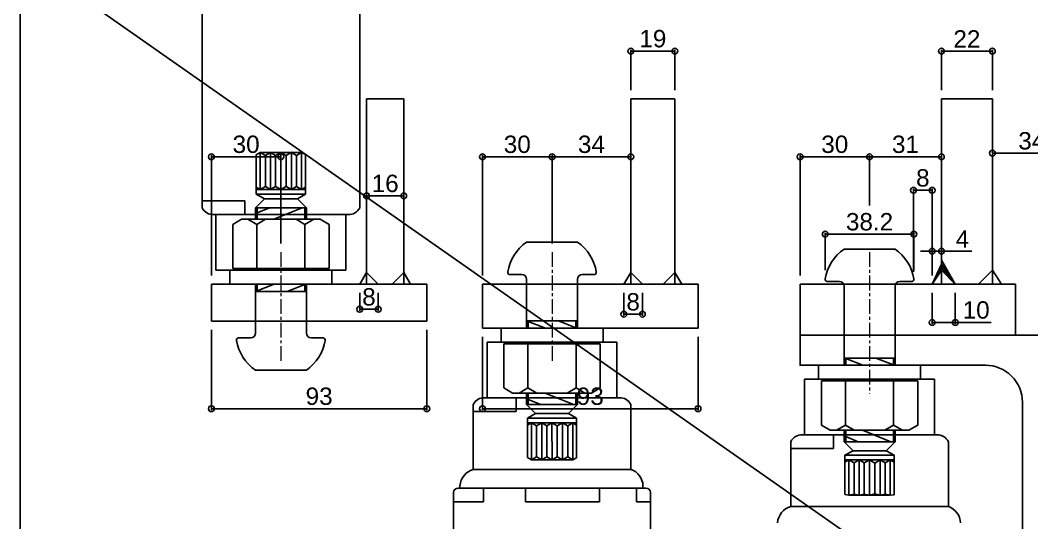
# Model space of a CAD drawing. Header units: millimetres. Extents: x -2880 to 3894, y -2977 to 4857.
# Drawn here: x 0 to 436.5, y 1968.2 to 2185.1 of the extents above; entities that cross this region are included whole.
import ezdxf

# ---------------------------------------------------------------- set-up
doc = ezdxf.new("R2010")
doc.units = ezdxf.units.MM
doc.header["$MEASUREMENT"] = 0
doc.linetypes.add('CENTER', pattern=[50.8, 31.75, -6.35, 6.35, -6.35])
for name, color, linetype in [('01', 7, 'Continuous'), ('_0-2_3', 7, 'Continuous'), ('_1-0_', 7, 'Continuous'), ('gauge', 1, 'Continuous'), ('KB', 7, 'Continuous')]:
    doc.layers.add(name, color=color, linetype=linetype)
doc.layers.add('中心線', color=4, linetype='CENTER', lineweight=13)
doc.styles.get("Standard").update_dxf_attribs({"font": 'arial.ttf'})
doc.dimstyles.new('コピー ～ 一般寸法', dxfattribs={"dimscale": 0.5, "dimtxt": 15, "dimasz": 5, "dimexe": 1.25, "dimexo": 7.5, "dimgap": 3, "dimtad": 1, "dimdec": 1, "dimdsep": 46, "dimtxsty": 'Standard', "dimblk": 'ORIGIN', "dimcen": 0, "dimclrd": 256, "dimclre": 256, "dimclrt": 256, "dimadec": 0, "dimazin": 0, "dimtfac": 1, "dimtdec": 1, "dimtmove": 0, "dimatfit": 3, "dimfxl": 0, "dimarcsym": 0})

# ---------------------------------------------------------------- blocks, each defined once
blk = doc.blocks.new('_Origin')
at = {"color": 0, "linetype": 'ByBlock', "lineweight": -2}
blk.add_line((0, 0), (-1, 0), dxfattribs=at)
blk.add_circle((0, 0), 0.5, dxfattribs=at)
blk = doc.blocks.new('*D495')
at = {"layer": 'Defpoints', "color": 0}
for p in [(149.47, 2151.18), (165.47, 2151.18), (165.47, 2109.3)]:
    blk.add_point(p, dxfattribs=at)
at = {"layer": 'KB', "lineweight": -2}
for p, q in [((149.47, 2147.43), (149.47, 2108.68)), ((165.47, 2147.43), (165.47, 2108.68)), ((151.97, 2109.3), (162.97, 2109.3))]:
    blk.add_line(p, q, dxfattribs=at)
at = {"layer": 'KB', "lineweight": -2, "xscale": 2.5, "yscale": 2.5, "zscale": 2.5, "rotation": 180}
blk.add_blockref('_Origin', (149.47, 2109.3), dxfattribs=at)
at = {"layer": 'KB', "lineweight": -2, "xscale": 2.5, "yscale": 2.5, "zscale": 2.5}
blk.add_blockref('_Origin', (165.47, 2109.3), dxfattribs=at)
at = {"layer": 'KB', "insert": (157.47, 2114.63), "char_height": 7.5, "attachment_point": 5}
blk.add_mtext('16', dxfattribs=at)
blk = doc.blocks.new('*D496')
at = {"layer": 'Defpoints', "color": 0}
for p in [(282.47, 2171.77), (263.47, 2151.18), (282.47, 2151.18)]:
    blk.add_point(p, dxfattribs=at)
at = {"layer": 'KB', "lineweight": -2}
for p, q in [((263.47, 2154.93), (263.47, 2172.39)), ((265.97, 2171.77), (279.97, 2171.77)), ((282.47, 2154.93), (282.47, 2172.39))]:
    blk.add_line(p, q, dxfattribs=at)
at = {"layer": 'KB', "lineweight": -2, "xscale": 2.5, "yscale": 2.5, "zscale": 2.5, "rotation": 180}
blk.add_blockref('_Origin', (263.47, 2171.77), dxfattribs=at)
at = {"layer": 'KB', "lineweight": -2, "xscale": 2.5, "yscale": 2.5, "zscale": 2.5}
blk.add_blockref('_Origin', (282.47, 2171.77), dxfattribs=at)
at = {"layer": 'KB', "insert": (272.97, 2177.1), "char_height": 7.5, "attachment_point": 5}
blk.add_mtext('19', dxfattribs=at)
blk = doc.blocks.new('*D497')
at = {"layer": 'Defpoints', "color": 0}
for p in [(419.47, 2171.77), (397.47, 2151.18), (419.47, 2151.18)]:
    blk.add_point(p, dxfattribs=at)
at = {"layer": 'KB', "lineweight": -2}
for p, q in [((397.47, 2154.93), (397.47, 2172.39)), ((399.97, 2171.77), (416.97, 2171.77)), ((419.47, 2154.93), (419.47, 2172.39))]:
    blk.add_line(p, q, dxfattribs=at)
at = {"layer": 'KB', "lineweight": -2, "xscale": 2.5, "yscale": 2.5, "zscale": 2.5, "rotation": 180}
blk.add_blockref('_Origin', (397.47, 2171.77), dxfattribs=at)
at = {"layer": 'KB', "lineweight": -2, "xscale": 2.5, "yscale": 2.5, "zscale": 2.5}
blk.add_blockref('_Origin', (419.47, 2171.77), dxfattribs=at)
at = {"layer": 'KB', "insert": (408.47, 2177.03), "char_height": 7.5, "attachment_point": 5}
blk.add_mtext('22', dxfattribs=at)
blk = doc.blocks.new('*D498')
at = {"layer": 'Defpoints', "color": 0}
for p in [(146.47, 2071.18), (154.47, 2071.18), (154.47, 2060.32)]:
    blk.add_point(p, dxfattribs=at)
at = {"layer": 'gauge', "lineweight": -2}
for p, q in [((146.47, 2067.43), (146.47, 2059.7)), ((154.47, 2067.43), (154.47, 2059.7)), ((148.97, 2060.32), (151.97, 2060.32))]:
    blk.add_line(p, q, dxfattribs=at)
at = {"layer": 'gauge', "lineweight": -2, "xscale": 2.5, "yscale": 2.5, "zscale": 2.5, "rotation": 180}
blk.add_blockref('_Origin', (146.47, 2060.32), dxfattribs=at)
at = {"layer": 'gauge', "lineweight": -2, "xscale": 2.5, "yscale": 2.5, "zscale": 2.5}
blk.add_blockref('_Origin', (154.47, 2060.32), dxfattribs=at)
at = {"layer": 'gauge', "insert": (150.47, 2065.65), "char_height": 7.5, "attachment_point": 5}
blk.add_mtext('8', dxfattribs=at)
blk = doc.blocks.new('*D499')
at = {"layer": 'Defpoints', "color": 0}
for p in [(260.47, 2071.18), (268.47, 2071.18), (268.47, 2058.19)]:
    blk.add_point(p, dxfattribs=at)
at = {"layer": 'gauge', "lineweight": -2}
for p, q in [((260.47, 2067.43), (260.47, 2057.57)), ((268.47, 2067.43), (268.47, 2057.57)), ((262.97, 2058.19), (265.97, 2058.19))]:
    blk.add_line(p, q, dxfattribs=at)
at = {"layer": 'gauge', "lineweight": -2, "xscale": 2.5, "yscale": 2.5, "zscale": 2.5, "rotation": 180}
blk.add_blockref('_Origin', (260.47, 2058.19), dxfattribs=at)
at = {"layer": 'gauge', "lineweight": -2, "xscale": 2.5, "yscale": 2.5, "zscale": 2.5}
blk.add_blockref('_Origin', (268.47, 2058.19), dxfattribs=at)
at = {"layer": 'gauge', "insert": (264.47, 2063.52), "char_height": 7.5, "attachment_point": 5}
blk.add_mtext('8', dxfattribs=at)
blk = doc.blocks.new('*D500')
at = {"layer": 'Defpoints', "color": 0}
for p in [(393.47, 2071.18), (403.47, 2071.18), (403.47, 2054.66)]:
    blk.add_point(p, dxfattribs=at)
at = {"layer": 'gauge', "lineweight": -2}
for p, q in [((393.47, 2067.43), (393.47, 2054.04)), ((403.47, 2067.43), (403.47, 2054.04)), ((395.97, 2054.66), (400.97, 2054.66)), ((403.47, 2054.66), (418.96, 2054.66))]:
    blk.add_line(p, q, dxfattribs=at)
at = {"layer": 'gauge', "lineweight": -2, "xscale": 2.5, "yscale": 2.5, "zscale": 2.5, "rotation": 180}
blk.add_blockref('_Origin', (393.47, 2054.66), dxfattribs=at)
at = {"layer": 'gauge', "lineweight": -2, "xscale": 2.5, "yscale": 2.5, "zscale": 2.5}
blk.add_blockref('_Origin', (403.47, 2054.66), dxfattribs=at)
at = {"layer": 'gauge', "insert": (412.47, 2059.99), "char_height": 7.5, "attachment_point": 5}
blk.add_mtext('10', dxfattribs=at)
blk = doc.blocks.new('*D501')
at = {"layer": 'Defpoints', "color": 0}
for p in [(82.47, 2055.18), (175.47, 2055.18), (175.47, 2017.43)]:
    blk.add_point(p, dxfattribs=at)
at = {"layer": 'gauge', "lineweight": -2}
for p, q in [((82.47, 2051.43), (82.47, 2016.8)), ((175.47, 2051.43), (175.47, 2016.8)), ((84.97, 2017.43), (172.97, 2017.43))]:
    blk.add_line(p, q, dxfattribs=at)
at = {"layer": 'gauge', "lineweight": -2, "xscale": 2.5, "yscale": 2.5, "zscale": 2.5, "rotation": 180}
blk.add_blockref('_Origin', (82.47, 2017.43), dxfattribs=at)
at = {"layer": 'gauge', "lineweight": -2, "xscale": 2.5, "yscale": 2.5, "zscale": 2.5}
blk.add_blockref('_Origin', (175.47, 2017.43), dxfattribs=at)
at = {"layer": 'gauge', "insert": (128.97, 2022.76), "char_height": 7.5, "attachment_point": 5}
blk.add_mtext('93', dxfattribs=at)
blk = doc.blocks.new('*D460')
at = {"layer": 'Defpoints', "color": 0}
for p in [(112.47, 2126.18), (112.47, 2085.02), (82.47, 2071.18)]:
    blk.add_point(p, dxfattribs=at)
at = {"layer": 'gauge', "lineweight": -2}
for p, q in [((82.47, 2074.93), (82.47, 2126.81)), ((84.97, 2126.18), (109.97, 2126.18)), ((112.47, 2088.77), (112.47, 2126.81))]:
    blk.add_line(p, q, dxfattribs=at)
at = {"layer": 'gauge', "lineweight": -2, "xscale": 2.5, "yscale": 2.5, "zscale": 2.5, "rotation": 180}
blk.add_blockref('_Origin', (82.47, 2126.18), dxfattribs=at)
at = {"layer": 'gauge', "lineweight": -2, "xscale": 2.5, "yscale": 2.5, "zscale": 2.5}
blk.add_blockref('_Origin', (112.47, 2126.18), dxfattribs=at)
at = {"layer": 'gauge', "insert": (97.47, 2131.51), "char_height": 7.5, "attachment_point": 5}
blk.add_mtext('30', dxfattribs=at)
blk = doc.blocks.new('*D140')
at = {"layer": 'Defpoints', "color": 0}
for p in [(199.47, 2052.18), (292.47, 2052.18), (292.47, 2017.43)]:
    blk.add_point(p, dxfattribs=at)
at = {"layer": 'gauge', "lineweight": -2}
for p, q in [((199.47, 2048.43), (199.47, 2016.8)), ((292.47, 2048.43), (292.47, 2016.8)), ((201.97, 2017.43), (289.97, 2017.43))]:
    blk.add_line(p, q, dxfattribs=at)
at = {"layer": 'gauge', "lineweight": -2, "xscale": 2.5, "yscale": 2.5, "zscale": 2.5, "rotation": 180}
blk.add_blockref('_Origin', (199.47, 2017.43), dxfattribs=at)
at = {"layer": 'gauge', "lineweight": -2, "xscale": 2.5, "yscale": 2.5, "zscale": 2.5}
blk.add_blockref('_Origin', (292.47, 2017.43), dxfattribs=at)
at = {"layer": 'gauge', "insert": (245.97, 2022.76), "char_height": 7.5, "attachment_point": 5}
blk.add_mtext('93', dxfattribs=at)
blk = doc.blocks.new('*D141')
at = {"layer": 'Defpoints', "color": 0}
for p in [(229.47, 2126.18), (229.47, 2108.06), (199.47, 2071.18)]:
    blk.add_point(p, dxfattribs=at)
at = {"layer": 'gauge', "lineweight": -2}
for p, q in [((199.47, 2074.93), (199.47, 2126.81)), ((201.97, 2126.18), (226.97, 2126.18)), ((229.47, 2111.81), (229.47, 2126.81))]:
    blk.add_line(p, q, dxfattribs=at)
at = {"layer": 'gauge', "lineweight": -2, "xscale": 2.5, "yscale": 2.5, "zscale": 2.5, "rotation": 180}
blk.add_blockref('_Origin', (199.47, 2126.18), dxfattribs=at)
at = {"layer": 'gauge', "lineweight": -2, "xscale": 2.5, "yscale": 2.5, "zscale": 2.5}
blk.add_blockref('_Origin', (229.47, 2126.18), dxfattribs=at)
at = {"layer": 'gauge', "insert": (214.47, 2131.51), "char_height": 7.5, "attachment_point": 5}
blk.add_mtext('30', dxfattribs=at)
blk = doc.blocks.new('*D142')
at = {"layer": 'Defpoints', "color": 0}
for p in [(366.47, 2126.18), (366.47, 2101.37), (336.47, 2071.18)]:
    blk.add_point(p, dxfattribs=at)
at = {"layer": 'gauge', "lineweight": -2}
for p, q in [((336.47, 2074.93), (336.47, 2126.81)), ((338.97, 2126.18), (363.97, 2126.18)), ((366.47, 2105.12), (366.47, 2126.81))]:
    blk.add_line(p, q, dxfattribs=at)
at = {"layer": 'gauge', "lineweight": -2, "xscale": 2.5, "yscale": 2.5, "zscale": 2.5, "rotation": 180}
blk.add_blockref('_Origin', (336.47, 2126.18), dxfattribs=at)
at = {"layer": 'gauge', "lineweight": -2, "xscale": 2.5, "yscale": 2.5, "zscale": 2.5}
blk.add_blockref('_Origin', (366.47, 2126.18), dxfattribs=at)
at = {"layer": 'gauge', "insert": (351.47, 2131.51), "char_height": 7.5, "attachment_point": 5}
blk.add_mtext('30', dxfattribs=at)
blk = doc.blocks.new('*D474')
at = {"layer": 'Defpoints', "color": 0}
for p in [(393.47, 2111.68), (385.46, 2072.82), (393.47, 2071.18)]:
    blk.add_point(p, dxfattribs=at)
at = {"layer": 'gauge', "lineweight": -2}
for p, q in [((385.46, 2076.57), (385.46, 2112.3)), ((387.96, 2111.68), (390.97, 2111.68)), ((393.47, 2074.93), (393.47, 2112.3))]:
    blk.add_line(p, q, dxfattribs=at)
at = {"layer": 'gauge', "lineweight": -2, "xscale": 2.5, "yscale": 2.5, "zscale": 2.5, "rotation": 180}
blk.add_blockref('_Origin', (385.46, 2111.68), dxfattribs=at)
at = {"layer": 'gauge', "lineweight": -2, "xscale": 2.5, "yscale": 2.5, "zscale": 2.5}
blk.add_blockref('_Origin', (393.47, 2111.68), dxfattribs=at)
at = {"layer": 'gauge', "insert": (389.46, 2117), "char_height": 7.5, "attachment_point": 5}
blk.add_mtext('8', dxfattribs=at)
blk = doc.blocks.new('*D409')
at = {"layer": 'Defpoints', "color": 0}
for p in [(397.47, 2085.45), (393.47, 2071.18), (397.47, 2071.18)]:
    blk.add_point(p, dxfattribs=at)
at = {"layer": 'gauge', "lineweight": -2}
for p, q in [((390.97, 2085.45), (388.47, 2085.45)), ((393.47, 2074.93), (393.47, 2086.07)), ((393.47, 2085.45), (397.47, 2085.45)), ((397.47, 2074.93), (397.47, 2086.07)), ((399.97, 2085.45), (410.65, 2085.45))]:
    blk.add_line(p, q, dxfattribs=at)
at = {"layer": 'gauge', "lineweight": -2, "xscale": 2.5, "yscale": 2.5, "zscale": 2.5}
blk.add_blockref('_Origin', (393.47, 2085.45), dxfattribs=at)
at = {"layer": 'gauge', "lineweight": -2, "xscale": 2.5, "yscale": 2.5, "zscale": 2.5, "rotation": 180}
blk.add_blockref('_Origin', (397.47, 2085.45), dxfattribs=at)
at = {"layer": 'gauge', "insert": (406.56, 2090.7), "char_height": 7.5, "attachment_point": 5}
blk.add_mtext('4', dxfattribs=at)
blk = doc.blocks.new('*D427')
at = {"layer": 'Defpoints', "color": 0}
for p in [(397.47, 2151.18), (397.47, 2126.18), (366.47, 2115.97)]:
    blk.add_point(p, dxfattribs=at)
at = {"layer": 'gauge', "lineweight": -2}
for p, q in [((397.47, 2147.43), (397.47, 2125.56)), ((366.47, 2119.72), (366.47, 2126.81)), ((368.97, 2126.18), (394.97, 2126.18))]:
    blk.add_line(p, q, dxfattribs=at)
at = {"layer": 'gauge', "lineweight": -2, "xscale": 2.5, "yscale": 2.5, "zscale": 2.5, "rotation": 180}
blk.add_blockref('_Origin', (366.47, 2126.18), dxfattribs=at)
at = {"layer": 'gauge', "lineweight": -2, "xscale": 2.5, "yscale": 2.5, "zscale": 2.5}
blk.add_blockref('_Origin', (397.47, 2126.18), dxfattribs=at)
at = {"layer": 'gauge', "insert": (381.97, 2131.51), "char_height": 7.5, "attachment_point": 5}
blk.add_mtext('31', dxfattribs=at)
blk = doc.blocks.new('*D428')
at = {"layer": 'Defpoints', "color": 0}
for p in [(263.47, 2151.18), (263.47, 2126.18), (229.47, 2085.02)]:
    blk.add_point(p, dxfattribs=at)
at = {"layer": 'gauge', "lineweight": -2}
for p, q in [((263.47, 2147.43), (263.47, 2125.56)), ((229.47, 2088.77), (229.47, 2126.81)), ((231.97, 2126.18), (260.97, 2126.18))]:
    blk.add_line(p, q, dxfattribs=at)
at = {"layer": 'gauge', "lineweight": -2, "xscale": 2.5, "yscale": 2.5, "zscale": 2.5, "rotation": 180}
blk.add_blockref('_Origin', (229.47, 2126.18), dxfattribs=at)
at = {"layer": 'gauge', "lineweight": -2, "xscale": 2.5, "yscale": 2.5, "zscale": 2.5}
blk.add_blockref('_Origin', (263.47, 2126.18), dxfattribs=at)
at = {"layer": 'gauge', "insert": (246.47, 2131.51), "char_height": 7.5, "attachment_point": 5}
blk.add_mtext('34', dxfattribs=at)
blk = doc.blocks.new('*D128')
at = {"layer": 'Defpoints', "color": 0}
for p in [(385.58, 2092.74), (347.36, 2073.46), (385.58, 2073.3)]:
    blk.add_point(p, dxfattribs=at)
at = {"layer": 'gauge', "lineweight": -2}
for p, q in [((347.36, 2077.21), (347.36, 2093.37)), ((349.86, 2092.74), (383.08, 2092.74)), ((385.58, 2077.05), (385.58, 2093.37))]:
    blk.add_line(p, q, dxfattribs=at)
at = {"layer": 'gauge', "lineweight": -2, "xscale": 2.5, "yscale": 2.5, "zscale": 2.5, "rotation": 180}
blk.add_blockref('_Origin', (347.36, 2092.74), dxfattribs=at)
at = {"layer": 'gauge', "lineweight": -2, "xscale": 2.5, "yscale": 2.5, "zscale": 2.5}
blk.add_blockref('_Origin', (385.58, 2092.74), dxfattribs=at)
at = {"layer": 'gauge', "insert": (366.47, 2098.07), "char_height": 7.5, "attachment_point": 5}
blk.add_mtext('38.2', dxfattribs=at)
blk = doc.blocks.new('*D381')
at = {"layer": 'Defpoints', "color": 0}
for p in [(453.47, 2127.68), (419.47, 2120.25), (453.47, 2120.25)]:
    blk.add_point(p, dxfattribs=at)
at = {"layer": 'gauge', "lineweight": -2}
for p, q in [((419.47, 2124), (419.47, 2128.31)), ((421.97, 2127.68), (450.97, 2127.68)), ((453.47, 2124), (453.47, 2128.31))]:
    blk.add_line(p, q, dxfattribs=at)
at = {"layer": 'gauge', "lineweight": -2, "xscale": 2.5, "yscale": 2.5, "zscale": 2.5, "rotation": 180}
blk.add_blockref('_Origin', (419.47, 2127.68), dxfattribs=at)
at = {"layer": 'gauge', "lineweight": -2, "xscale": 2.5, "yscale": 2.5, "zscale": 2.5}
blk.add_blockref('_Origin', (453.47, 2127.68), dxfattribs=at)
at = {"layer": 'gauge', "insert": (436.47, 2133.01), "char_height": 7.5, "attachment_point": 5}
blk.add_mtext('34', dxfattribs=at)

msp = doc.modelspace()

# ---------------------------------------------------------------- linework, layer by layer
msp.add_lwpolyline([(416.467, 1662.181, 0.4142136), (432.467, 1678.181), (432.467, 2020.181, 0.4142136), (416.467, 2036.181), (336.467, 2036.181), (336.467, 2049.181), (536.467, 2049.181), (536.467, 2036.181), (456.467, 2036.181, 0.4142136), (440.467, 2020.181), (440.467, 1678.181, 0.4142136), (456.467, 1662.181), (536.467, 1662.181), (536.467, 1649.181), (336.467, 1649.181), (336.467, 1662.181)], format="xyb", close=True)
at = {"layer": '01', "color": 6, "linetype": 'Continuous'}
for p, q in [((103.581, 2128.059), (101.816, 2127.04)), ((101.816, 2127.04), (101.816, 2109.957)), ((103.581, 2128.059), (121.431, 2128.059)), ((103.581, 2112.059), (103.581, 2128.059)), ((103.581, 2128.059), (105.792, 2126.782)), ((105.792, 2126.782), (108.004, 2128.059)), ((105.792, 2113.336), (105.792, 2126.782)), ((108.004, 2112.059), (108.004, 2128.059)), ((108.004, 2128.059), (110.216, 2126.782)), ((110.216, 2126.782), (112.428, 2128.059)), ((110.216, 2126.782), (110.216, 2113.336)), ((112.467, 2128.059), (112.428, 2112.059)), ((112.467, 2128.059), (114.718, 2126.759)), ((114.718, 2126.759), (117.007, 2128.081)), ((114.718, 2126.759), (114.718, 2113.381)), ((117.007, 2112.059), (117.007, 2128.059)), ((117.007, 2128.059), (119.219, 2126.782)), ((119.219, 2126.782), (121.431, 2128.059)), ((119.219, 2113.336), (119.219, 2126.782)), ((121.431, 2112.059), (121.431, 2128.059)), ((121.431, 2128.059), (123.021, 2127.141)), ((123.021, 2127.141), (123.021, 2109.957)), ((103.581, 2112.059), (101.816, 2113.078)), ((105.792, 2113.336), (103.581, 2112.059)), ((108.004, 2112.059), (105.792, 2113.336)), ((110.216, 2113.336), (108.004, 2112.059)), ((112.428, 2112.059), (110.216, 2113.336)), ((112.428, 2112.059), (114.718, 2113.381)), ((114.718, 2113.381), (117.007, 2112.059)), ((117.007, 2112.059), (119.219, 2113.336)), ((119.219, 2113.336), (121.431, 2112.059)), ((121.431, 2112.059), (123.039, 2112.987)), ((101.816, 2112.059), (123.04, 2112.059)), ((101.816, 2109.957), (123.021, 2109.957)), ((105.344, 2108.059), (101.816, 2109.957)), ((119.59, 2108.059), (123.021, 2109.957)), ((105.344, 2108.059), (119.59, 2108.059)), ((222.344, 2015.304), (218.816, 2013.405)), ((218.816, 1996.323), (218.816, 2013.405)), ((218.816, 2013.405), (240.021, 2013.405)), ((222.344, 2015.304), (236.59, 2015.304)), ((236.59, 2015.304), (240.021, 2013.405)), ((240.021, 1996.222), (240.021, 2013.405)), ((218.816, 2011.304), (240.04, 2011.304)), ((220.581, 2011.304), (218.816, 2010.285)), ((222.792, 2010.027), (220.581, 2011.304)), ((220.581, 2011.304), (220.581, 1995.304)), ((225.004, 2011.304), (222.792, 2010.027)), ((222.792, 2010.027), (222.792, 1996.581)), ((227.216, 2010.027), (225.004, 2011.304)), ((225.004, 2011.304), (225.004, 1995.304)), ((229.428, 2011.304), (227.216, 2010.027)), ((227.216, 1996.581), (227.216, 2010.027)), ((229.428, 2011.304), (231.718, 2009.982)), ((229.467, 1995.304), (229.428, 2011.304)), ((231.718, 2009.982), (234.007, 2011.304)), ((231.718, 1996.603), (231.718, 2009.982)), ((234.007, 2011.304), (236.219, 2010.027)), ((234.007, 2011.304), (234.007, 1995.304)), ((236.219, 2010.027), (238.431, 2011.304)), ((236.219, 2010.027), (236.219, 1996.581)), ((238.431, 2011.304), (240.039, 2010.375)), ((238.431, 2011.304), (238.431, 1995.304)), ((359.344, 1999.304), (355.816, 1997.405)), ((359.344, 1999.304), (373.59, 1999.304)), ((373.59, 1999.304), (377.021, 1997.405)), ((220.581, 1995.304), (218.816, 1996.323)), ((220.581, 1995.304), (222.792, 1996.581)), ((220.581, 1995.304), (238.431, 1995.304)), ((222.792, 1996.581), (225.004, 1995.304)), ((225.004, 1995.304), (227.216, 1996.581)), ((227.216, 1996.581), (229.428, 1995.304)), ((229.467, 1995.304), (231.718, 1996.603)), ((231.718, 1996.603), (234.007, 1995.281)), ((234.007, 1995.304), (236.219, 1996.581)), ((236.219, 1996.581), (238.431, 1995.304)), ((238.431, 1995.304), (240.021, 1996.222)), ((355.816, 1980.323), (355.816, 1997.405)), ((355.816, 1997.405), (377.021, 1997.405)), ((355.816, 1995.304), (377.04, 1995.304)), ((357.581, 1995.304), (355.816, 1994.285)), ((359.792, 1994.027), (357.581, 1995.304)), ((357.581, 1995.304), (357.581, 1980.139)), ((362.004, 1995.304), (359.792, 1994.027)), ((364.216, 1994.027), (362.004, 1995.304)), ((362.004, 1995.304), (362.004, 1980.139)), ((366.428, 1995.304), (364.216, 1994.027)), ((366.428, 1995.304), (368.718, 1993.982)), ((366.467, 1980.139), (366.428, 1995.304)), ((368.718, 1993.982), (371.007, 1995.304)), ((371.007, 1995.304), (373.219, 1994.027)), ((371.007, 1995.304), (371.007, 1980.139)), ((373.219, 1994.027), (375.431, 1995.304)), ((375.431, 1995.304), (377.039, 1994.375)), ((375.431, 1995.304), (375.431, 1980.139)), ((377.021, 1980.222), (377.021, 1997.405)), ((359.792, 1994.027), (359.792, 1980.581)), ((364.216, 1980.581), (364.216, 1994.027)), ((368.718, 1980.603), (368.718, 1993.982)), ((373.219, 1994.027), (373.219, 1980.581)), ((357.581, 1980.139), (355.816, 1980.323)), ((357.581, 1980.139), (359.792, 1980.581)), ((357.581, 1980.139), (375.431, 1980.139)), ((359.792, 1980.581), (362.004, 1980.139)), ((362.004, 1980.139), (364.216, 1980.581)), ((364.216, 1980.581), (366.428, 1980.139)), ((366.467, 1980.139), (368.718, 1980.603)), ((368.718, 1980.603), (371.007, 1980.116)), ((371.007, 1980.139), (373.219, 1980.581)), ((373.219, 1980.581), (375.431, 1980.139)), ((375.431, 1980.139), (377.021, 1980.222))]:
    msp.add_line(p, q, dxfattribs=at)
at = {"layer": '_0-2_3', "color": 6, "linetype": 'Continuous'}
for p, q in [((101.467, 2104.181), (105.344, 2108.059)), ((101.467, 2104.181), (123.467, 2104.181)), ((101.467, 2099.181), (101.467, 2104.181)), ((107.59, 2104.181), (102.167, 2101.965)), ((102.167, 2099.181), (102.167, 2104.181)), ((105.344, 2108.059), (119.59, 2108.059)), ((121.713, 2104.181), (109.481, 2099.181)), ((123.467, 2104.181), (119.59, 2108.059)), ((122.766, 2099.181), (122.766, 2104.181)), ((123.467, 2099.181), (123.467, 2104.181)), ((95.467, 2099.181), (91.667, 2096.987)), ((91.667, 2077.881), (91.667, 2096.987)), ((95.467, 2099.181), (129.467, 2099.181)), ((98.267, 2099.181), (102.067, 2096.987)), ((105.867, 2099.181), (102.067, 2096.987)), ((102.067, 2096.987), (102.067, 2077.881)), ((119.067, 2099.181), (122.867, 2096.987)), ((126.667, 2099.181), (122.867, 2096.987)), ((122.867, 2096.987), (122.867, 2077.881)), ((129.467, 2099.181), (133.267, 2096.987)), ((133.267, 2077.881), (133.267, 2096.987)), ((218.467, 2089.304), (240.467, 2089.304)), ((355.467, 2086.304), (377.467, 2086.304)), ((91.667, 2077.881), (133.267, 2077.881)), ((95.967, 2077.181), (95.967, 2077.881)), ((128.967, 2077.181), (128.967, 2077.881)), ((90.467, 2077.181), (134.467, 2077.181)), ((90.467, 2077.181), (90.467, 2071.181)), ((95.967, 2077.181), (128.967, 2077.181)), ((134.467, 2077.181), (134.467, 2071.181)), ((216.467, 2075.304), (211.352, 2075.304)), ((218.467, 2073.304), (218.467, 2052.181)), ((240.467, 2073.304), (240.467, 2052.181)), ((242.467, 2075.304), (247.582, 2075.304)), ((90.467, 2071.181), (134.467, 2071.181)), ((101.467, 2050.059), (101.467, 2071.181)), ((102.167, 2068.059), (102.167, 2071.181)), ((109.6, 2071.181), (102.167, 2068.319)), ((122.766, 2070.975), (115.194, 2068.059)), ((122.766, 2068.059), (122.766, 2071.181)), ((123.467, 2050.059), (123.467, 2071.181)), ((353.467, 2072.304), (348.352, 2072.304)), ((355.467, 2070.304), (355.467, 2036.181)), ((377.467, 2070.304), (377.467, 2036.181)), ((379.467, 2072.304), (384.582, 2072.304)), ((101.467, 2068.059), (123.467, 2068.059)), ((207.467, 2052.181), (251.467, 2052.181)), ((207.467, 2046.182), (207.467, 2052.181)), ((218.467, 2055.304), (240.467, 2055.304)), ((219.167, 2055.304), (219.167, 2052.181)), ((226.6, 2052.181), (219.167, 2055.044)), ((239.766, 2052.388), (232.194, 2055.304)), ((239.766, 2055.304), (239.766, 2052.181)), ((251.467, 2046.182), (251.467, 2052.181)), ((99.467, 2048.059), (94.352, 2048.059)), ((125.467, 2048.059), (130.582, 2048.059)), ((207.467, 2046.182), (251.467, 2046.182)), ((208.667, 2045.481), (250.267, 2045.481)), ((208.667, 2045.481), (208.667, 2026.375)), ((212.967, 2046.182), (245.967, 2046.182)), ((212.967, 2046.182), (212.967, 2045.481)), ((219.067, 2026.375), (219.067, 2045.481)), ((239.867, 2026.375), (239.867, 2045.481)), ((245.967, 2046.182), (245.967, 2045.481)), ((250.267, 2045.481), (250.267, 2026.375)), ((355.467, 2039.304), (377.467, 2039.304)), ((356.167, 2039.304), (356.167, 2036.181)), ((363.6, 2036.181), (356.167, 2039.044)), ((376.766, 2036.388), (369.194, 2039.304)), ((376.766, 2039.304), (376.766, 2036.181)), ((101.467, 2034.059), (123.467, 2034.059)), ((344.467, 2036.181), (388.467, 2036.181)), ((344.467, 2030.182), (344.467, 2036.181)), ((388.467, 2030.182), (388.467, 2036.181)), ((344.467, 2030.182), (388.467, 2030.182)), ((349.967, 2030.182), (382.967, 2030.182)), ((349.967, 2030.182), (349.967, 2029.481)), ((382.967, 2030.182), (382.967, 2029.481)), ((212.467, 2024.181), (208.667, 2026.375)), ((215.267, 2024.181), (219.067, 2026.375)), ((222.867, 2024.181), (219.067, 2026.375)), ((236.067, 2024.181), (239.867, 2026.375)), ((243.667, 2024.181), (239.867, 2026.375)), ((246.467, 2024.181), (250.267, 2026.375)), ((345.667, 2029.481), (387.267, 2029.481)), ((345.667, 2029.481), (345.667, 2010.375)), ((356.067, 2010.375), (356.067, 2029.481)), ((376.867, 2010.375), (376.867, 2029.481)), ((387.267, 2029.481), (387.267, 2010.375)), ((212.467, 2024.181), (246.467, 2024.181)), ((218.467, 2024.181), (218.467, 2019.181)), ((219.167, 2024.181), (219.167, 2019.181)), ((224.59, 2019.181), (219.167, 2021.398)), ((238.713, 2019.181), (226.481, 2024.181)), ((239.766, 2024.181), (239.766, 2019.181)), ((240.467, 2024.181), (240.467, 2019.181)), ((218.467, 2019.181), (222.344, 2015.304)), ((218.467, 2019.181), (240.467, 2019.181)), ((240.467, 2019.181), (236.59, 2015.304)), ((222.344, 2015.304), (236.59, 2015.304)), ((349.467, 2008.181), (345.667, 2010.375)), ((349.467, 2008.181), (383.467, 2008.181)), ((352.267, 2008.181), (356.067, 2010.375)), ((355.467, 2008.181), (355.467, 2003.181)), ((359.867, 2008.181), (356.067, 2010.375)), ((356.167, 2008.181), (356.167, 2003.181)), ((375.713, 2003.181), (363.481, 2008.181)), ((373.067, 2008.181), (376.867, 2010.375)), ((376.766, 2008.181), (376.766, 2003.181)), ((380.667, 2008.181), (376.867, 2010.375)), ((377.467, 2008.181), (377.467, 2003.181)), ((383.467, 2008.181), (387.267, 2010.375)), ((361.59, 2003.181), (356.167, 2005.398)), ((355.467, 2003.181), (359.344, 1999.304)), ((355.467, 2003.181), (377.467, 2003.181)), ((359.344, 1999.304), (373.59, 1999.304)), ((377.467, 2003.181), (373.59, 1999.304))]:
    msp.add_line(p, q, dxfattribs=at)
for centre, radius, start, end in [((229.377, 2073.444), 19.25, 124.52325, 170.98402), ((229.557, 2073.444), 19.25, 9.01598, 55.47675), ((366.377, 2070.444), 19.25, 124.52325, 170.98402), ((366.557, 2070.444), 19.25, 9.01598, 55.47675), ((211.352, 2076.304), 1, 170.98346, 270), ((216.467, 2073.304), 2, 0, 90), ((242.467, 2073.304), 2, 90, 180), ((247.582, 2076.304), 1, 270, 9.01654), ((348.352, 2073.304), 1, 170.98346, 270), ((384.582, 2073.304), 1, 270, 9.01654), ((353.467, 2070.304), 2, 0, 90), ((379.467, 2070.304), 2, 90, 180), ((94.352, 2047.059), 1, 90, 189.01654), ((99.467, 2050.059), 2, 270, 0), ((125.467, 2050.059), 2, 180, 270), ((130.582, 2047.059), 1, 350.98346, 90), ((112.377, 2049.919), 19.25, 189.01598, 235.47675), ((112.557, 2049.919), 19.25, 304.52325, 350.98402)]:
    msp.add_arc(centre, radius, start, end, dxfattribs=at)
at = {"layer": '_1-0_', "color": 3, "linetype": 'Continuous'}
for p, q in [((78.467, 2104.181), (78.467, 2232.181)), ((146.467, 2104.181), (146.467, 2232.181)), ((96.967, 2107.181), (78.467, 2107.181)), ((96.967, 2101.181), (96.967, 2107.181)), ((141.467, 2101.181), (83.467, 2101.181)), ((84.467, 2077.181), (84.467, 2101.181)), ((140.467, 2101.181), (140.467, 2077.181)), ((140.467, 2077.181), (84.467, 2077.181)), ((257.467, 2046.182), (201.467, 2046.182)), ((201.467, 2046.182), (201.467, 2022.182)), ((257.467, 2022.182), (257.467, 2046.182)), ((394.467, 2030.182), (338.467, 2030.182)), ((338.467, 2030.182), (338.467, 2006.182)), ((394.467, 2006.182), (394.467, 2030.182)), ((258.467, 2022.182), (200.467, 2022.182)), ((213.967, 2022.182), (213.967, 2016.182)), ((195.467, 2019.181), (195.467, 1991.182)), ((263.467, 2019.181), (263.467, 1991.182)), ((213.967, 2016.182), (195.467, 2016.182)), ((395.467, 2006.182), (337.467, 2006.182)), ((350.967, 2006.182), (350.967, 2000.182)), ((332.467, 2003.181), (332.467, 1975.182)), ((350.967, 2000.182), (332.467, 2000.182)), ((400.467, 2003.181), (400.467, 1975.182)), ((263.467, 1991.182), (195.467, 1991.182)), ((269.967, 1983.181), (188.967, 1983.181)), ((189.717, 1984.182), (189.717, 1983.181)), ((199.967, 1977.181), (199.967, 1983.181)), ((217.967, 1977.181), (217.967, 1983.181)), ((249.967, 1977.181), (249.967, 1983.181)), ((265.967, 1983.181), (265.967, 1977.181)), ((268.717, 1983.181), (268.717, 1984.182)), ((186.967, 1825.181), (186.967, 1981.181)), ((271.967, 1981.181), (271.967, 1893.01)), ((199.967, 1977.181), (186.967, 1977.181)), ((249.967, 1977.181), (217.967, 1977.181)), ((265.967, 1977.181), (271.967, 1977.181)), ((400.467, 1975.182), (332.467, 1975.182))]:
    msp.add_line(p, q, dxfattribs=at)
for centre, radius, start, end in [((83.229, 2106.452), 5.276, 205.49224, 272.58024), ((141.704, 2106.452), 5.276, 267.41976, 334.50776), ((200.229, 2016.911), 5.276, 87.41976, 154.50776), ((258.704, 2016.911), 5.276, 25.49224, 92.58024), ((337.229, 2000.911), 5.276, 87.41976, 154.50776), ((395.704, 2000.911), 5.276, 25.49224, 92.58024), ((197.761, 1983.435), 8.079, 106.49874, 174.69986), ((261.096, 1983.935), 7.625, 1.85498, 71.88484), ((188.967, 1981.181), 2, 90, 180), ((269.967, 1981.181), 2, 0, 90), ((334.761, 1967.435), 8.079, 106.49874, 174.69986), ((398.096, 1967.935), 7.625, 1.85498, 71.88484)]:
    msp.add_arc(centre, radius, start, end, dxfattribs=at)
at = {"layer": 'gauge'}
for p, q in [((0, 2213.484), (840, 1625.182)), ((393.467, 2071.181), (397.467, 2079.75)), ((397.467, 2078.332), (393.467, 2071.181)), ((403.467, 2071.181), (397.467, 2081.574)), ((403.467, 2071.181), (397.467, 2079.75)), ((403.467, 2071.181), (397.467, 2079.75)), ((403.467, 2071.181), (397.467, 2078.332)), ((149.467, 2076.181), (146.467, 2071.181)), ((154.467, 2071.181), (149.467, 2076.181)), ((160.467, 2071.181), (165.467, 2076.181)), ((165.467, 2076.181), (168.467, 2071.181)), ((263.467, 2076.181), (260.467, 2071.181)), ((268.467, 2071.181), (263.467, 2076.181)), ((277.467, 2071.181), (282.467, 2076.181)), ((282.467, 2076.181), (285.467, 2071.181)), ((397.467, 2077.181), (393.467, 2071.181)), ((403.467, 2071.181), (397.467, 2077.181)), ((413.467, 2071.181), (419.467, 2077.181)), ((419.467, 2077.181), (423.467, 2071.181)), ((154.467, 2071.181), (146.467, 2071.181)), ((160.467, 2071.181), (168.467, 2071.181)), ((268.467, 2071.181), (260.467, 2071.181)), ((263.467, 2071.181), (268.467, 2071.181)), ((277.467, 2071.181), (285.467, 2071.181)), ((403.467, 2071.181), (393.467, 2071.181)), ((413.467, 2071.181), (423.467, 2071.181))]:
    msp.add_line(p, q, dxfattribs=at)
msp.add_lwpolyline([(0, 2219.182), (840, 2219.182), (840, 1625.182), (0, 1625.182)], close=True, dxfattribs=at)
at = {"layer": 'KB'}
for p, q in [((149.467, 2151.181), (149.467, 2071.181)), ((165.467, 2151.181), (149.467, 2151.181)), ((165.467, 2071.181), (165.467, 2151.181)), ((263.467, 2151.181), (263.467, 2071.181)), ((282.467, 2151.181), (263.467, 2151.181)), ((282.467, 2071.181), (282.467, 2151.181)), ((397.467, 2151.181), (397.467, 2071.181)), ((419.467, 2151.181), (397.467, 2151.181)), ((419.467, 2071.181), (419.467, 2151.181)), ((82.467, 2071.181), (175.467, 2071.181)), ((82.467, 2055.181), (82.467, 2071.181)), ((149.467, 2071.181), (165.467, 2071.181)), ((175.467, 2071.181), (175.467, 2055.181)), ((199.467, 2071.181), (292.467, 2071.181)), ((199.467, 2052.181), (199.467, 2071.181)), ((263.467, 2071.181), (282.467, 2071.181)), ((292.467, 2071.181), (292.467, 2052.181)), ((336.467, 2071.181), (429.467, 2071.181)), ((336.467, 2049.181), (336.467, 2071.181)), ((397.467, 2071.181), (419.467, 2071.181)), ((429.467, 2071.181), (429.467, 2049.181)), ((175.467, 2055.181), (82.467, 2055.181)), ((292.467, 2052.181), (199.467, 2052.181)), ((429.467, 2049.181), (336.467, 2049.181))]:
    msp.add_line(p, q, dxfattribs=at)
at = {"layer": '中心線', "color": 7, "ltscale": 0.2}
for p, q in [((112.467, 2085.016), (112.467, 2037.016)), ((229.467, 2085.016), (229.467, 2037.016)), ((366.467, 2085.016), (366.467, 2024.016))]:
    msp.add_line(p, q, dxfattribs=at)

# ---------------------------------------------------------------- dimensions: what is measured, and where the dimension line sits
at = {"layer": 'gauge'}
for base, p1, p2, picture, middle in [((263.467, 2126.184), (229.467, 2085.016), (263.467, 2151.181), '*D428', (246.467, 2131.513)), ((397.467, 2126.184), (366.467, 2115.966), (397.467, 2151.181), '*D427', (381.967, 2131.513)), ((453.467, 2127.684), (419.467, 2120.252), (453.467, 2120.252), '*D381', (436.467, 2133.013)), ((393.467, 2111.676), (385.459, 2072.824), (393.467, 2071.181), '*D474', (389.463, 2117.004)), ((385.582, 2092.74), (347.364, 2073.461), (385.582, 2073.3), '*D128', (366.473, 2098.069)), ((397.467, 2085.445), (393.467, 2071.181), (397.467, 2071.181), '*D409', (406.558, 2090.695))]:
    dim = msp.add_linear_dim(base=base, p1=p1, p2=p2, dimstyle='コピー ～ 一般寸法', override={"dimfxl": 0.18}, dxfattribs=at)
    dim.commit()
    dim.dimension.update_dxf_attribs({"geometry": picture, "text_midpoint": middle})
for base, p1, p2, picture, middle in [((112.467, 2126.184), (82.467, 2071.181), (112.467, 2085.016), '*D460', (97.467, 2131.513)), ((229.467, 2126.184), (199.467, 2071.181), (229.467, 2108.059), '*D141', (214.467, 2131.513)), ((366.467, 2126.184), (336.467, 2071.181), (366.467, 2101.373), '*D142', (351.467, 2131.513)), ((154.467, 2060.324), (146.467, 2071.181), (154.467, 2071.181), '*D498', (150.467, 2065.653)), ((268.467, 2058.19), (260.467, 2071.181), (268.467, 2071.181), '*D499', (264.467, 2063.519)), ((403.467, 2054.661), (393.467, 2071.181), (403.467, 2071.181), '*D500', (412.466, 2059.99)), ((175.467, 2017.428), (82.467, 2055.181), (175.467, 2055.181), '*D501', (128.967, 2022.757)), ((292.467, 2017.428), (199.467, 2052.181), (292.467, 2052.181), '*D140', (245.967, 2022.757))]:
    dim = msp.add_linear_dim(base=base, p1=p1, p2=p2, dimstyle='コピー ～ 一般寸法', dxfattribs=at)
    dim.commit()
    dim.dimension.update_dxf_attribs({"geometry": picture, "text_midpoint": middle})
at = {"layer": 'KB'}
for base, p1, p2, picture, middle in [((282.467, 2171.767), (263.467, 2151.181), (282.467, 2151.181), '*D496', (272.967, 2177.096)), ((419.467, 2171.767), (397.467, 2151.181), (419.467, 2151.181), '*D497', (408.467, 2177.032)), ((165.467, 2109.303), (149.467, 2151.181), (165.467, 2151.181), '*D495', (157.467, 2114.632))]:
    dim = msp.add_linear_dim(base=base, p1=p1, p2=p2, dimstyle='コピー ～ 一般寸法', dxfattribs=at)
    dim.commit()
    dim.dimension.update_dxf_attribs({"geometry": picture, "text_midpoint": middle})

doc.saveas('drawing.dxf')
